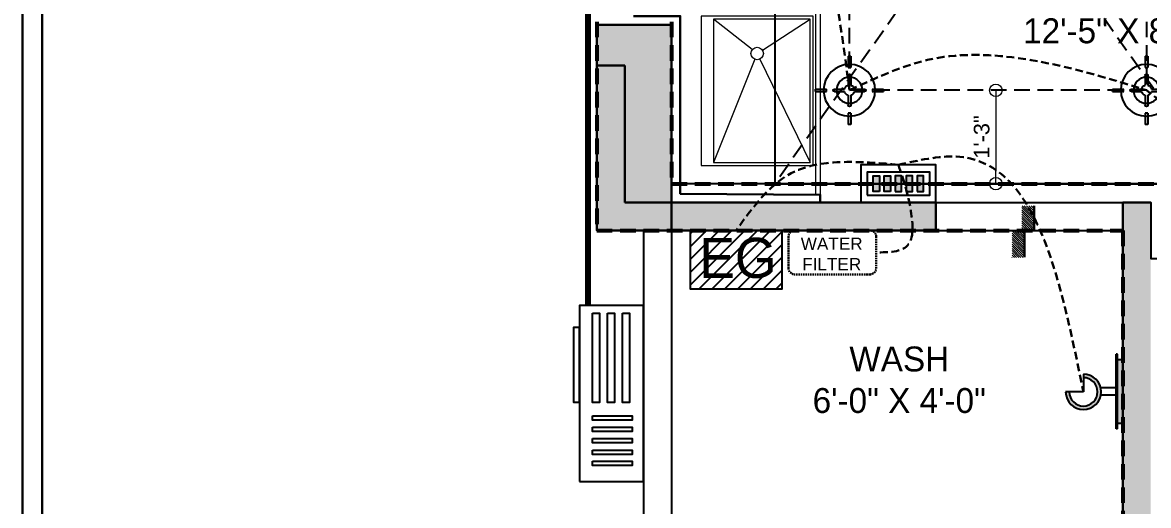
# Model space of a CAD drawing. Header units: inches. Extents: x 50354 to 53215, y -7830 to -6529.
# Drawn here: x 52799.7 to 52980.6, y -6988.2 to -6910.7 of the extents above; entities that cross this region are included whole.
import ezdxf

# ---------------------------------------------------------------- set-up
doc = ezdxf.new("R2010")
doc.units = ezdxf.units.IN
doc.header["$MEASUREMENT"] = 0
doc.header["$PDMODE"] = 2
for name, pattern in [('DASHED', [0.75, 0.5, -0.25]), ('DASHED2', [0.375, 0.25, -0.125]), ('HIDDEN2', [0.1875, 0.125, -0.0625])]:
    doc.linetypes.add(name, pattern=pattern)
for name, color, linetype in [('A-ST-02 HATCH', 7, 'Continuous'), ('BEAM', 6, 'DASHED'), ('CEILING', 7, 'Continuous'), ('d-w', 250, 'Continuous'), ('DRAINAGE', 6, 'Continuous'), ('electriacl', 20, 'Continuous'), ('ELETRICAL', 6, 'Continuous'), ('TEXT', 7, 'Continuous')]:
    doc.layers.add(name, color=color, linetype=linetype)
for name, color, linetype, lineweight in [('DIM', 7, 'Continuous', 18), ('FLOORING', 213, 'Continuous', 15), ('INTEROR', 252, 'Continuous', 20), ('LVL.', 5, 'Continuous', 35), ('SK COLUMN', 7, 'Continuous', 30), ('wall', 7, 'Continuous', 30)]:
    doc.layers.add(name, color=color, linetype=linetype, lineweight=lineweight)
doc.styles.add('ARIAL', font='arial.ttf')
doc.styles.get("Standard").update_dxf_attribs({"font": 'ARLRDBD.TTF', "height": 3})
doc.dimstyles.new('dim01', dxfattribs={"dimtxt": 5.5, "dimasz": 4, "dimexe": 0, "dimexo": 1, "dimgap": 1, "dimtad": 1, "dimzin": 3, "dimdsep": 46, "dimlunit": 4, "dimtxsty": 'ARIAL', "dimblk": 'ARCHTICK', "dimcen": 4, "dimclrd": 250, "dimclre": 252, "dimclrt": 1, "dimadec": 0, "dimazin": 0, "dimtfac": 1, "dimtix": 1, "dimtmove": 2, "dimatfit": 3, "dimldrblk": 'ARCHTICK', "dimfxl": 1, "dimtolj": 1, "dimtzin": 0, "dimlwd": -1, "dimlwe": -1, "dimarcsym": 0})

# ---------------------------------------------------------------- blocks, each defined once
blk = doc.blocks.new('A$C429F5545')
at = {"layer": 'FLOORING', "ltscale": 20}
h = blk.add_hatch(dxfattribs=at)
h.set_pattern_fill('ANSI31', color=256)
h.set_pattern_definition([(45, (-31983.55618, 2830.83705), (-0.08838834765, 0.08838834765), [])])
h.paths.add_polyline_path([(2, 1.781), (0.014, 1.781), (0, 0.785), (1.986, 0.785), (1.986, 1)])
h.paths.add_polyline_path([(4.153, 1), (1.986, 1), (1.986, 0), (4.153, 0)])
at = {"layer": 'FLOORING', "ltscale": 20, "const_width": 0.2}
blk.add_lwpolyline([(0, 1.785), (1.986, 1.785), (1.986, 1), (4.153, 1)], dxfattribs=at)
blk = doc.blocks.new('A$Cbd0489d8')
at = {"layer": 'INTEROR'}
for p, q in [((17.07, 9.37), (0.5, 16)), ((18.62, 9.79), (23.5, 16)), ((17.1, 8.56), (0.5, 0.5)), ((18.54, 8.16), (23.5, 0.5))]:
    blk.add_line(p, q, dxfattribs=at)
for points in [[(24, 18), (0, 18), (0, 0), (24, 0)], [(23.5, 16), (0.5, 16), (0.5, 0.5), (23.5, 0.5)]]:
    blk.add_lwpolyline(points, close=True, dxfattribs=at)
blk.add_circle((18, 9), 1, dxfattribs=at)
blk = doc.blocks.new('A$C5F573D35')
at = {"color": 1}
for p, q in [((-0.2, 5.48), (-0.2, 3.67)), ((0.2, 5.48), (0.2, 3.67)), ((-0.2, 2.41), (-0.2, 0.8)), ((0.2, 2.41), (0.2, 0.8)), ((-3.67, 0.2), (-5.48, 0.2)), ((-0.8, 0.2), (-2.41, 0.2)), ((2.41, 0.2), (0.8, 0.2)), ((5.48, 0.2), (3.67, 0.2)), ((-3.67, -0.2), (-5.48, -0.2)), ((-0.8, -0.2), (-2.41, -0.2)), ((-0.2, -0.8), (-0.2, -2.41)), ((0.2, -0.8), (0.2, -2.41)), ((2.41, -0.2), (0.8, -0.2)), ((5.48, -0.2), (3.67, -0.2)), ((-0.2, -3.67), (-0.2, -5.48)), ((0.2, -3.67), (0.2, -5.48))]:
    blk.add_line(p, q, dxfattribs=at)
for radius in [4.15, 2.09]:
    blk.add_circle((0, 0), radius, dxfattribs=at)
for centre, radius, start, end in [((0, 0), 5.48, 87.9033, 92.0967), ((0, 0), 3.68, 86.8732, 93.1268), ((0, 2.41), 0.201, 360, 180), ((0, 0), 5.48, 177.9033, 182.0967), ((0, 0), 3.68, 176.8732, 183.1268), ((-2.41, 0), 0.201, 90, 270), ((0, 0), 0.827, 104.0364, 165.9636), ((0, 0), 0.827, 14.0364, 75.9636), ((2.41, 0), 0.201, 270, 90), ((0, 0), 3.68, 356.8732, 3.1268), ((0, 0), 5.48, 357.9033, 2.0967), ((0, 0), 0.827, 194.0364, 255.9636), ((0, 0), 0.827, 284.0364, 345.9636), ((0, -2.41), 0.201, 180, 0), ((0, 0), 3.68, 266.8732, 273.1268), ((0, 0), 5.48, 267.9033, 272.0967)]:
    blk.add_arc(centre, radius, start, end, dxfattribs=at)
blk = doc.blocks.new('_Origin')
at = {"color": 0, "linetype": 'ByBlock', "lineweight": -2}
blk.add_line((0, 0), (-1, 0), dxfattribs=at)
blk.add_circle((0, 0), 0.5, dxfattribs=at)
blk = doc.blocks.new('*D894')
at = {"layer": 'Defpoints', "color": 0, "transparency": 16777216}
for p in [(52956.47, -6921.55), (52956.12, -6936.55), (52956.47, -6936.55)]:
    blk.add_point(p, dxfattribs=at)
at = {"layer": 'DIM', "color": 252, "transparency": 16777216}
for p, q in [((52955.47, -6921.55), (52956.12, -6921.55)), ((52955.47, -6936.55), (52956.12, -6936.55))]:
    blk.add_line(p, q, dxfattribs=at)
at = {"layer": 'DIM', "transparency": 16777216}
blk.add_line((52956.12, -6923.55), (52956.12, -6934.55), dxfattribs=at)
at = {"layer": 'DIM', "transparency": 16777216, "xscale": 2, "yscale": 2, "zscale": 2}
for p, rotation in [((52956.12, -6921.55), 90), ((52956.12, -6936.55), 270)]:
    blk.add_blockref('_Origin', p, dxfattribs=dict(at, rotation=rotation))
at = {"layer": 'DIM', "color": 1, "lineweight": 30, "transparency": 16777216, "insert": (52953.85, -6929.05), "char_height": 2.5, "attachment_point": 5, "rotation": 90, "style": 'ARIAL'}
blk.add_mtext('\\A1;1\'-3"', dxfattribs=at)
blk = doc.blocks.new('_ArchTick')
at = {"color": 0, "linetype": 'ByBlock', "const_width": 0.15}
blk.add_lwpolyline([(-0.5, -0.5), (0.5, 0.5)], dxfattribs=at)
blk = doc.blocks.new('A$C6E90765E')
at = {"layer": 'ELETRICAL', "color": 192}
blk.add_line((17.42, 13.1), (16.42, 13.1), dxfattribs=at)
blk.add_line((17.42, 13.1), (16.42, 13.1), dxfattribs=at)
for points in [[(0, 1.1), (0, 13.1), (33, 13.1), (33, 1.1)], [(0, 1.1), (0, 13.1), (33, 13.1), (33, 1.1)], [(3.82, 3.55), (3.82, 10.95), (3, 10.95), (3, 3.55)], [(3.82, 3.55), (3.82, 10.95), (3, 10.95), (3, 3.55)], [(5.88, 3.55), (5.88, 10.95), (5.06, 10.95), (5.06, 3.55)], [(5.88, 3.55), (5.88, 10.95), (5.06, 10.95), (5.06, 3.55)], [(8.09, 3.55), (8.09, 10.95), (7.27, 10.95), (7.27, 3.55)], [(8.09, 3.55), (8.09, 10.95), (7.27, 10.95), (7.27, 3.55)], [(10.2, 3.55), (10.2, 10.95), (9.38, 10.95), (9.38, 3.55)], [(10.2, 3.55), (10.2, 10.95), (9.38, 10.95), (9.38, 3.55)], [(12.32, 3.55), (12.32, 10.95), (11.5, 10.95), (11.5, 3.55)], [(12.32, 3.55), (12.32, 10.95), (11.5, 10.95), (11.5, 3.55)], [(31.57, 9.19), (31.57, 10.47), (14.84, 10.47), (14.84, 9.19)], [(31.57, 9.19), (31.57, 10.47), (14.84, 10.47), (14.84, 9.19)], [(31.57, 6.38), (31.57, 7.66), (14.84, 7.66), (14.84, 6.38)], [(31.57, 6.38), (31.57, 7.66), (14.84, 7.66), (14.84, 6.38)], [(31.57, 3.55), (31.57, 4.83), (14.84, 4.83), (14.84, 3.55)], [(31.57, 3.55), (31.57, 4.83), (14.84, 4.83), (14.84, 3.55)], [(28.87, 1.1), (28.87, 0), (14.85, 0), (14.85, 1.1)], [(28.87, 1.1), (28.87, 0), (14.85, 0), (14.85, 1.1)]]:
    blk.add_lwpolyline(points, close=True, dxfattribs=at)
blk = doc.blocks.new('AGAREG')
at = {"layer": 'DRAINAGE', "true_color": 0xffb3b3}
h = blk.add_hatch(dxfattribs=at)
h.set_pattern_fill('ANSI31', color=31, scale=11.652012, style=0)
h.set_pattern_definition([(45, (41662.2792, -13939.9416), (-1.0299021, 1.0299021), [])])
h.paths.add_polyline_path([(53931.27, -6110.07), (53945.96, -6110.07), (53945.96, -6119.49), (53931.27, -6119.49)])
at = {"layer": 'DRAINAGE', "color": 1}
blk.add_lwpolyline([(53931.27, -6110.07), (53945.96, -6110.07), (53945.96, -6119.49), (53931.27, -6119.49)], close=True, dxfattribs=at)
at = {"layer": 'DRAINAGE', "insert": (53932.69, -6111.26), "char_height": 6.436, "width": 12.1245, "attachment_point": 1}
blk.add_mtext('{\\C1;EG}', dxfattribs=at)
blk = doc.blocks.new('A$C098C3DE6')
h = blk.add_hatch(color=252)
h.paths.add_polyline_path([(4.5, 3.22), (3, 3.22), (3, -0.54), (4.5, -0.54)])
h.paths.add_polyline_path([(7.12, 3.22), (5.62, 3.22), (5.62, -0.54), (7.12, -0.54)])
h.paths.add_polyline_path([(9.75, 3.22), (8.25, 3.22), (8.25, -0.54), (9.75, -0.54)])
h.paths.add_polyline_path([(10.87, -0.54), (12.37, -0.54), (12.37, 3.22), (10.87, 3.22)])
h.paths.add_polyline_path([(15, 3.22), (13.5, 3.22), (13.5, -0.54), (15, -0.54)])
for points in [[(18, 5.84), (0, 5.84), (0, -3.16), (18, -3.16)], [(16.5, 4.09), (1.5, 4.09), (1.5, -1.41), (16.5, -1.41)], [(4.5, 3.22), (3, 3.22), (3, -0.54), (4.5, -0.54)], [(7.12, 3.22), (5.62, 3.22), (5.62, -0.54), (7.12, -0.54)], [(9.75, 3.22), (8.25, 3.22), (8.25, -0.54), (9.75, -0.54)], [(10.87, 3.22), (12.37, 3.22), (12.37, -0.54), (10.87, -0.54)], [(13.5, 3.22), (15, 3.22), (15, -0.54), (13.5, -0.54)]]:
    blk.add_lwpolyline(points, close=True)
blk = doc.blocks.new('A$C2A2F43BF')
at = {"layer": 'ELETRICAL', "xscale": 0.8240838502533734, "yscale": 0.8240838502533734, "zscale": 0.8240838502533734}
blk.add_blockref('A$C098C3DE6', (-2.88, 0.78), dxfattribs=at)
blk = doc.blocks.new('A$C1D9C04DF')
h = blk.add_hatch(color=256)
h.paths.add_polyline_path([(0.67, 7.53), (0, 7.53), (0, -0.53), (0.67, -0.53)])
h.paths.add_polyline_path([(6.75, 3.55), (7.21, 3.55, 2.414214), (4.96, 1.31), (4.96, 1.76, -2.414214)])
for p, q in [((0, -0.53), (0, 7.53)), ((0, 7.53), (0.67, 7.53)), ((0.67, 8.21), (0.67, -1.21)), ((0.67, 8.21), (0.81, 8.21)), ((0.81, 8.21), (0.81, -1.21)), ((0.81, 3.96), (2.76, 3.96)), ((0.81, 3.04), (2.79, 3.04)), ((4.96, 1.31), (4.96, 3.55)), ((4.96, 3.55), (7.21, 3.55)), ((0.67, -0.53), (0, -0.53)), ((0.67, -1.21), (0.81, -1.21))]:
    blk.add_line(p, q)
for radius in [2.24, 1.79]:
    blk.add_arc((4.96, 3.55), radius, 0, 270)

msp = doc.modelspace()

# ---------------------------------------------------------------- hatches: boundary and pattern name
at = {"layer": 'A-ST-02 HATCH', "ltscale": 5, "true_color": 0x636466, "transparency": 33554687}
h = msp.add_hatch(color=251, dxfattribs=at)
h.dxf.hatch_style = 1
h.paths.add_polyline_path([(52974.50219, -6622.55013), (53028.50219, -6622.55013), (53028.50219, -6646.55013), (53033.00219, -6646.55013), (53033.00219, -6618.05013), (52911.50219, -6618.05013), (52911.50219, -6646.55013), (52916.00219, -6646.55013), (52916.00219, -6622.55013), (52970.00219, -6622.55013), (52970.00219, -6783.05013), (52974.50219, -6783.05013)])
h.paths.add_polyline_path([(53177.50219, -6939.55013), (53173.00219, -6939.55013), (53173.00219, -7070.05013), (53023.00219, -7070.05013), (53023.00219, -7079.05013), (53177.50219, -7079.05013)])
h.paths.add_polyline_path([(52981.00219, -6939.55013), (52976.50219, -6939.55013), (52976.50219, -7079.05013), (52981.00219, -7079.05013)])
h.paths.add_polyline_path([(52976.50219, -6992.05013), (52952.50219, -6992.05013), (52952.50219, -6996.55013), (52976.50219, -6996.55013)])
h.paths.add_polyline_path([(52976.50219, -7074.55013), (52952.50219, -7074.55013), (52952.50219, -7079.05013), (52976.50219, -7079.05013)])
h.paths.add_polyline_path([(52896.50219, -6917.55013), (52892.00219, -6917.55013), (52892.00219, -6944.05013), (52946.50219, -6944.05013), (52946.50219, -6939.55013), (52896.50219, -6939.55013)])
h.paths.add_polyline_path([(53057.50219, -6835.55013), (53099.00219, -6835.55013), (53099.00219, -6819.05013), (53094.50219, -6819.05013), (53094.50219, -6831.05013), (53015.00219, -6831.05013), (53015.00219, -6813.05013), (53010.50219, -6813.05013), (53010.50219, -6835.55013), (53053.00219, -6835.55013), (53053.00219, -6944.05013), (53069.50219, -6944.05013), (53069.50219, -6939.55013), (53057.50219, -6939.55013)])
h.paths.add_polyline_path([(52934.00219, -6778.55013), (52929.50219, -6778.55013), (52929.50219, -6831.05013), (52883.00219, -6831.05013), (52883.00219, -6835.55013), (52892.00219, -6835.55013), (52892.00219, -6859.95013), (52896.50219, -6859.95013), (52896.50219, -6835.55013), (52934.00219, -6835.55013)])
h.paths.add_polyline_path([(53099.00219, -6642.05013), (53094.50219, -6642.05013), (53094.50219, -6778.55013), (53010.50219, -6778.55013), (53010.50219, -6783.05013), (53094.50219, -6783.05013), (53094.50219, -6795.05013), (53099.00219, -6795.05013), (53099.00219, -6783.05013)])
h.paths.add_polyline_path([(52845.50219, -6642.05013), (52845.50219, -6831.05013), (52836.50219, -6831.05013), (52836.50219, -6835.55013), (52859.00219, -6835.55013), (52859.00219, -6831.05013), (52850.00219, -6831.05013), (52850.00219, -6783.05013), (52899.50219, -6783.05013), (52899.50219, -6778.55013), (52850.00219, -6778.55013), (52850.00219, -6642.05013)])
at = {"layer": 'SK COLUMN', "lineweight": 30}
h = msp.add_hatch(color=1, dxfattribs=at)
h.dxf.hatch_style = 1
h.paths.add_polyline_path([(52892.00219, -6944.05013), (52904.00219, -6944.05013), (52904.00219, -6911.05013), (52892.00219, -6911.05013)])

# ---------------------------------------------------------------- linework, layer by layer
at = {"layer": 'BEAM', "color": 240, "lineweight": 53, "ltscale": 5, "true_color": 0xed1f24}
msp.add_lwpolyline([(52826.75219, -6835.55013), (52892.00219, -6835.55013), (52892.00219, -6944.05013), (52976.50219, -6944.05013), (52976.50219, -7079.05013), (53177.50219, -7079.05013), (53177.50219, -6936.55013), (53057.50219, -6936.55013), (53057.50219, -6835.55013), (53099.00219, -6835.55013), (53099.00219, -6642.05013), (52976.75219, -6642.05013), (52976.75219, -6618.05013), (52967.75219, -6618.05013), (52967.75219, -6642.05013), (52843.25219, -6642.05013), (52843.25219, -6826.55013), (52826.75219, -6826.55013)], dxfattribs=at)
msp.add_lwpolyline([(52904.00219, -6936.55013), (53053.00219, -6936.55013), (53053.00219, -6835.55013), (52904.00219, -6835.55013)], close=True, dxfattribs=at)
at = {"layer": 'CEILING'}
msp.add_lwpolyline([(52920.60219, -6835.55013), (52920.60219, -6936.55013), (53024.33219, -6936.55013), (53024.33219, -6865.05013), (52992.33219, -6865.05013), (52992.33219, -6835.55013)], close=True, dxfattribs=at)
at = {"layer": 'CEILING', "ltscale": 5}
msp.add_lwpolyline([(52904.00219, -6939.55013), (52904.00219, -6911.05013)], dxfattribs=at)
msp.add_lwpolyline([(53053.00219, -6936.55013), (52904.00219, -6936.55013), (52904.00219, -6938.23657), (52904.00219, -6939.55013), (52981.00219, -6939.55013), (52981.00219, -6948.55013), (53168.50219, -6948.55013), (53168.50219, -6944.05013), (53053.00219, -6944.05013)], close=True, dxfattribs=at)
at = {"layer": 'd-w', "lineweight": -3, "ltscale": 20}
msp.add_line((52946.50219, -6944.05013), (52976.50219, -6944.05013), dxfattribs=at)
at = {"layer": 'electriacl', "color": 6, "linetype": 'HIDDEN2', "lineweight": 30, "ltscale": 10, "const_width": 1}
msp.add_lwpolyline([(52890.59726, -6774.05013), (52890.59726, -6956.09948)], dxfattribs=at)
at = {"layer": 'electriacl', "color": 187, "linetype": 'HIDDEN2', "lineweight": 30, "ltscale": 10, "true_color": 0x4a328b}
for points in [[(53029.00219, -7085.0937), (53019.7076, -7092.81997), (53009.74618, -7094.32086), (53001.10212, -7018.82022), (52995.29782, -6943.07691), (52992.33219, -6895.46464), (52971.19599, -6858.9184), (52952.9898, -6829.09894), (52941.87086, -6811.88423), (52934.40219, -6810.02513)], [(52913.00991, -6843.02115), (52916.5, -6871), (52924.5, -6887), (52932.60219, -6921.55013)], [(52932.60219, -6921.55013), (52946, -6916.5), (52960.5, -6916.5), (52980.33219, -6921.55013)], [(52940.45862, -6933.50656), (52949.74713, -6932.19624), (52970.18784, -6969.96862)], [(52940.45862, -6933.50656), (52932.18579, -6933.06183), (52923.96648, -6934.52042), (52914.38287, -6944.05013)], [(52940.45862, -6933.50656), (52942.48094, -6940.96547), (52941.9276, -6946.48931), (52936.90971, -6947.57716)]]:
    msp.add_spline(points, degree=3, dxfattribs=at)
at = {"layer": 'electriacl', "color": 3, "linetype": 'HIDDEN2', "lineweight": 30, "ltscale": 10}
msp.add_spline([(53046.95862, -6923.05013), (52996.5365, -6932.34082), (52980.33219, -6921.55013)], degree=3, dxfattribs=at)
at = {"layer": 'ELETRICAL', "color": 7, "linetype": 'DASHED2', "ltscale": 10, "true_color": 0xffffff}
for p, q in [((52992.33219, -6936.55013), (52920.60219, -6835.55013)), ((52992.33219, -6835.55013), (52920.60219, -6936.55013))]:
    msp.add_line(p, q, dxfattribs=at)
at = {"layer": 'ELETRICAL', "color": 7, "linetype": 'DASHED2', "ltscale": 10}
msp.add_lwpolyline([(52932.60219, -6850.55013), (52980.33219, -6850.55013), (52980.33219, -6921.55013), (52932.60219, -6921.55013)], close=True, dxfattribs=at)
at = {"layer": 'ELETRICAL', "color": 7, "linetype": 'DASHED2', "lineweight": 30}
msp.add_lwpolyline([(52923.80929, -6944.05013), (52935.90199, -6944.05013, -0.414213562), (52936.90971, -6945.05785), (52936.90971, -6950.09648, -0.414213562), (52935.90199, -6951.1042), (52923.80929, -6951.1042, -0.414213562), (52922.80156, -6950.09648), (52922.80156, -6945.05785, -0.414213562)], format="xyb", close=True, dxfattribs=at)
at = {"layer": 'INTEROR', "lineweight": 18}
for p, q in [((52927.12219, -6836.95013), (52927.12219, -6938.33539)), ((52927.90219, -6836.95013), (52927.90219, -6938.33539))]:
    msp.add_line(p, q, dxfattribs=at)
at = {"layer": 'SK COLUMN', "lineweight": 30}
msp.add_lwpolyline([(52904.00219, -6911.05013), (52892.00219, -6911.05013), (52892.00219, -6944.05013), (52904.00219, -6944.05013)], close=True, dxfattribs=at)
at = {"layer": 'wall', "ltscale": 20}
for p, q in [((52892.00219, -6917.55013), (52892.00219, -6944.05013)), ((52896.50219, -6917.55013), (52892.00219, -6917.55013)), ((52896.50219, -6917.55013), (52896.50219, -6939.55013)), ((52946.50219, -6939.55013), (52896.50219, -6939.55013)), ((52946.50219, -6939.55013), (52946.50219, -6944.05013)), ((52981.00219, -6939.55013), (52976.50219, -6939.55013)), ((52976.50219, -6939.55013), (52976.50219, -7079.05013)), ((52946.50219, -6944.05013), (52892.00219, -6944.05013))]:
    msp.add_line(p, q, dxfattribs=at)
at = {"layer": 'wall', "lineweight": -3, "ltscale": 20}
for p, q in [((52899.50219, -6944.05013), (52899.50219, -6996.55013)), ((52904.00219, -6944.05013), (52904.00219, -6992.05013))]:
    msp.add_line(p, q, dxfattribs=at)
at = {"layer": 'wall', "color": 0, "lineweight": 30}
for points in [[(52799.73655, -6574.90827), (53214.65218, -6574.90827), (53214.65218, -7172.91942), (52799.73655, -7172.91942)], [(52802.87546, -6578.04718), (53211.51327, -6578.04718), (53211.51327, -7169.78051), (52802.87546, -7169.78051)]]:
    msp.add_lwpolyline(points, close=True, dxfattribs=at)
at = {"layer": 'wall', "color": 3}
msp.add_lwpolyline([(52927.90219, -6939.55013), (52927.90219, -6938.33539), (52905.40219, -6938.1597), (52905.40219, -6909.65013), (52897.90219, -6909.65013)], dxfattribs=at)

# ---------------------------------------------------------------- block references
at = {"ltscale": 20, "rotation": 90}
msp.add_blockref('A$Cbd0489d8', (52926.77416, -6933.65013), dxfattribs=at)
at = {"color": 2, "lineweight": 30}
msp.add_blockref('AGAREG', (-1024.23108, -833.97908), dxfattribs=at)
at = {"color": 2, "lineweight": 30, "xscale": -0.8563230300463913, "yscale": 0.8563230300463913, "zscale": 0.8563230300463913, "rotation": 270}
msp.add_blockref('A$C6E90765E', (52888.28783, -6984.35813), dxfattribs=at)
at = {"layer": 'electriacl', "xscale": 0.8148539097295469, "yscale": 0.8148539097295469, "zscale": 0.8148539097295469, "rotation": 180}
msp.add_blockref('A$C2A2F43BF', (52944.15484, -6934.99734), dxfattribs=at)
at = {"layer": 'ELETRICAL', "ltscale": 8, "xscale": -1}
for p in [(52932.60219, -6921.55013), (52980.33219, -6921.55013)]:
    msp.add_blockref('A$C5F573D35', p, dxfattribs=at)
at = {"layer": 'ELETRICAL', "ltscale": 8, "xscale": 1.272692406342702, "yscale": 1.272692406342702, "zscale": 1.272692406342702, "rotation": 180}
msp.add_blockref('A$C1D9C04DF', (52976.5022, -6965.44843), dxfattribs=at)
at = {"layer": 'LVL.', "ltscale": 20, "xscale": 2, "yscale": 2, "zscale": 2, "rotation": 270}
msp.add_blockref('A$C429F5545', (52958.71735, -6940.07776), dxfattribs=at)

# ---------------------------------------------------------------- texts
at = {"layer": 'ELETRICAL', "color": 135, "linetype": 'DASHED2', "lineweight": 30, "insert": (52934.55843, -6945.19405), "char_height": 1.9706619, "width": 9.6202984, "attachment_point": 3, "rotation": 0.0046111, "style": 'ARIAL'}
msp.add_mtext('\\A1;\\pxqc;WATER\\PFILTER', dxfattribs=at)
at = {"layer": 'TEXT', "ltscale": 20, "char_height": 4, "attachment_point": 5}
for s, width, insert in [('KITCHEN \\P12\'-5" X 8\'-8"', 33.6952649, (52975.91546, -6908.6982)), ('\\A1;WASH \\P6\'-0" X 4\'-0"', 32.5392622, (52940.60533, -6968.05013))]:
    msp.add_mtext_dynamic_manual_height_columns(s, width=width, gutter_width=1.15, heights=[0], dxfattribs=dict(at, insert=insert))

# ---------------------------------------------------------------- dimensions: what is measured, and where the dimension line sits
at = {"layer": 'DIM', "color": 6, "lineweight": 30}
dim = msp.add_linear_dim(base=(52956.12345, -6936.55013), p1=(52956.46719, -6921.55013), p2=(52956.46719, -6936.55013), angle=90, dimstyle='dim01', override={"dimtxt": 2.5, "dimasz": 2, "dimdec": 1, "dimblk1": 'Origin', "dimblk2": 'Origin', "dimsah": 1, "dimclrd": 256, "dimfxl": 0.125}, dxfattribs=at)
dim.commit()
dim.dimension.update_dxf_attribs({"geometry": '*D894', "text_midpoint": (52953.84616, -6929.05013)})

doc.saveas('drawing.dxf')
